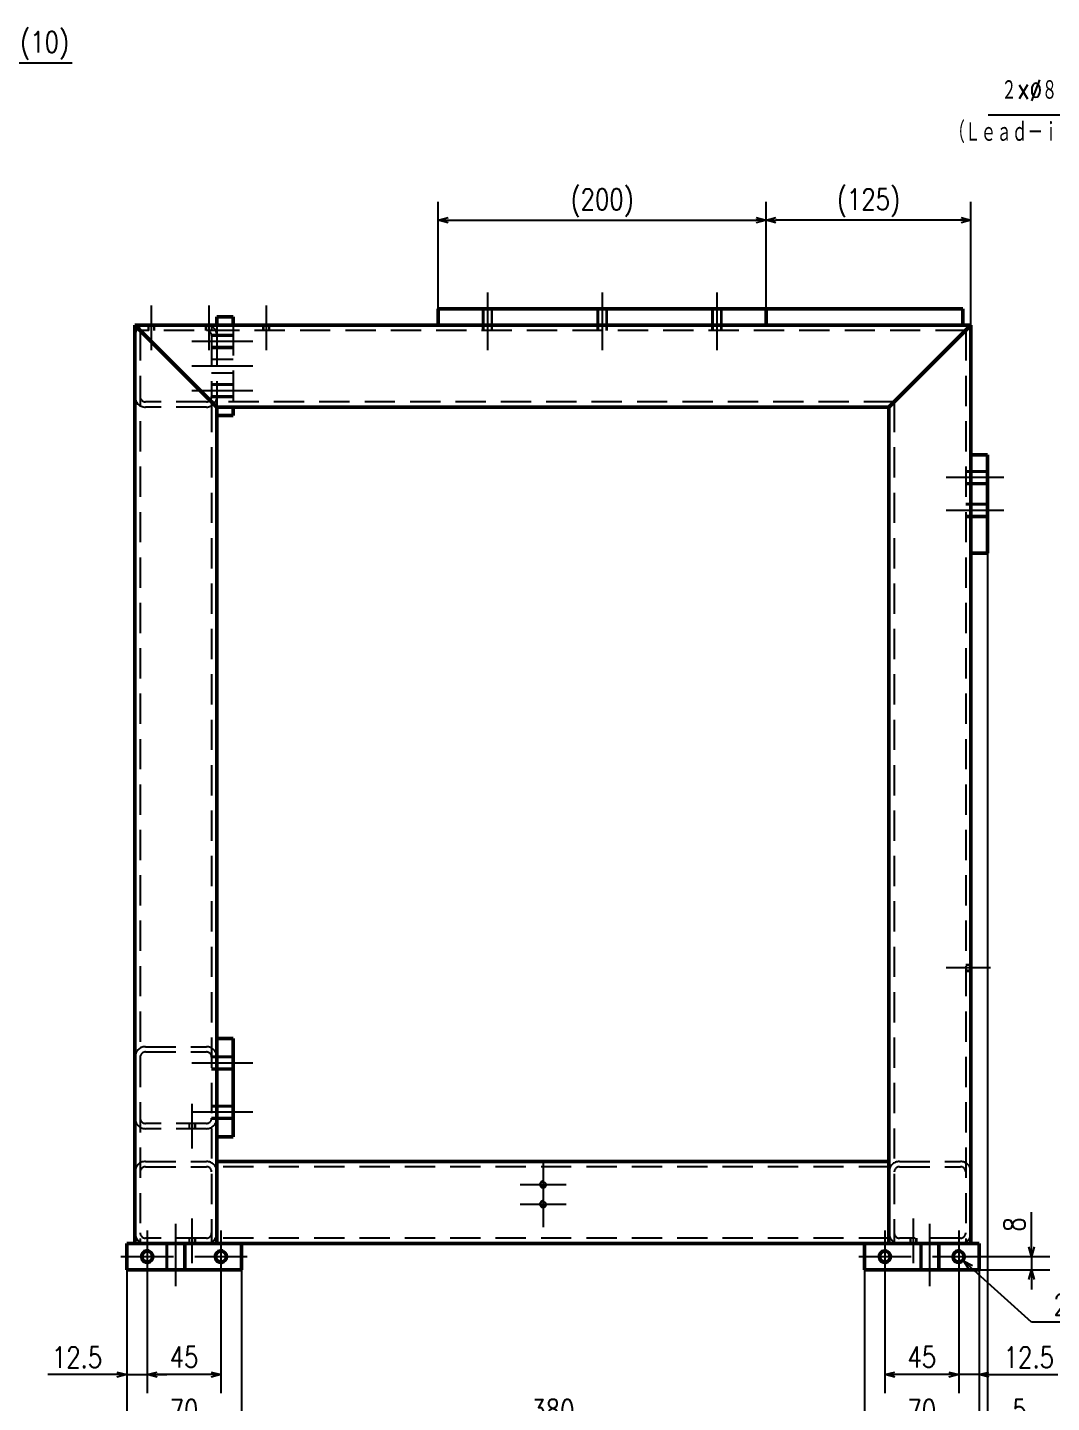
# Model space of a CAD drawing. Header units: millimetres. Extents: x -1556 to 1738, y -901 to 1368.
# Drawn here: x -805 to -180, y -81 to 758 of the extents above; entities that cross this region are included whole.
import ezdxf

# ---------------------------------------------------------------- set-up
doc = ezdxf.new("R2010")
doc.units = ezdxf.units.MM
doc.header["$LTSCALE"] = 1.453415
doc.linetypes.add('CENTER', pattern=[50.8, 31.75, -6.35, 6.35, -6.35])
doc.linetypes.add('DASHED', pattern=[19.05, 12.7, -6.35])
doc.layers.add('設計用（構成部品類）', color=7, linetype='Continuous')
doc.styles.get("Standard").update_dxf_attribs({"font": 'txt', "bigfont": 'extfont2'})
doc.dimstyles.get("Standard").update_dxf_attribs({"dimtxt": 2.5, "dimasz": 2.5, "dimexe": 1.25, "dimexo": 0.625, "dimtad": 1, "dimzin": 0, "dimdsep": 46, "dimtxsty": 'Standard', "dimcen": 2.5, "dimadec": 0, "dimazin": 0, "dimtfac": 0.75, "dimtmove": 0, "dimatfit": 3, "dimfxl": 1, "dimarcsym": 0})

# ---------------------------------------------------------------- blocks, each defined once
blk = doc.blocks.new('DIM_0009')
at = {"layer": '設計用（構成部品類）', "color": 7, "linetype": 'Continuous', "lineweight": 25}
for points in [[(388.84, 0), (146.24, 150.89), (23.74, 150.89)], [(384.6, 4.53), (388.84, 0), (382.9, 1.8)]]:
    blk.add_lwpolyline(points, dxfattribs=at)
at = {"layer": '設計用（構成部品類）', "color": 7, "linetype": 'Continuous', "lineweight": 50}
for s, height, width, p in [('＋０.０１５', 10.24, 0.694737, (93.18, 167.13)), ('２×%%c８Ｈ７', 12.8, 0.666667, (31.74, 159.73)), ('\u3000０', 10.24, 0.666667, (93.18, 154.89)), ('（Ｌｅａｄ－ｉｎ\u3000Ｃ０.５）', 12.8, 0.677824, (0, 134.09))]:
    blk.add_text(s, height=height, dxfattribs=dict(at, width=width)).set_placement(p)
blk = doc.blocks.new('_OPEN30')
at = {"color": 0, "linetype": 'ByBlock', "lineweight": -2}
for p, q in [((-1, 0.267949), (0, 0)), ((0, 0), (-1, -0.267949)), ((0, 0), (-1, 0))]:
    blk.add_line(p, q, dxfattribs=at)
blk = doc.blocks.new('*D308')
at = {"layer": 'Defpoints', "color": 0}
for p in [(-224, 0), (-294, 0), (-294, -96)]:
    blk.add_point(p, dxfattribs=at)
at = {"layer": '設計用（構成部品類）', "color": 0, "linetype": 'Continuous', "lineweight": 25}
for p, q in [((-224, 0), (-224, -107.2)), ((-294, 0), (-294, -107.2)), ((-230, -96), (-288, -96))]:
    blk.add_line(p, q, dxfattribs=at)
at = {"layer": '設計用（構成部品類）', "color": 0, "lineweight": 25, "xscale": 6, "yscale": 6, "zscale": 6}
for p, rotation in [((-294, -96), 180), ((-224, -96), 360)]:
    blk.add_blockref('_OPEN30', p, dxfattribs=dict(at, rotation=rotation))
at = {"layer": '設計用（構成部品類）', "color": 0, "lineweight": 50, "insert": (-259, -85.47), "char_height": 12.8, "attachment_point": 5}
blk.add_mtext('\\W0.800000;70', dxfattribs=at)
blk = doc.blocks.new('*D309')
at = {"layer": 'Defpoints', "color": 0}
for p in [(-674, 0), (-294, 0), (-294, -96)]:
    blk.add_point(p, dxfattribs=at)
at = {"layer": '設計用（構成部品類）', "color": 0, "linetype": 'Continuous', "lineweight": 25}
for p, q in [((-674, 0), (-674, -107.2)), ((-294, 0), (-294, -107.2)), ((-668, -96), (-300, -96))]:
    blk.add_line(p, q, dxfattribs=at)
at = {"layer": '設計用（構成部品類）', "color": 0, "lineweight": 25, "xscale": 6, "yscale": 6, "zscale": 6, "rotation": 180}
blk.add_blockref('_OPEN30', (-674, -96), dxfattribs=at)
at = {"layer": '設計用（構成部品類）', "color": 0, "lineweight": 25, "xscale": 6, "yscale": 6, "zscale": 6}
blk.add_blockref('_OPEN30', (-294, -96), dxfattribs=at)
at = {"layer": '設計用（構成部品類）', "color": 0, "lineweight": 50, "insert": (-484, -85.47), "char_height": 12.8, "attachment_point": 5}
blk.add_mtext('\\W0.800000;380', dxfattribs=at)
blk = doc.blocks.new('*D310')
at = {"layer": 'Defpoints', "color": 0}
for p in [(-744, 0), (-674, 0), (-744, -96)]:
    blk.add_point(p, dxfattribs=at)
at = {"layer": '設計用（構成部品類）', "color": 0, "linetype": 'Continuous', "lineweight": 25}
for p, q in [((-744, 0), (-744, -107.2)), ((-674, 0), (-674, -107.2)), ((-680, -96), (-738, -96))]:
    blk.add_line(p, q, dxfattribs=at)
at = {"layer": '設計用（構成部品類）', "color": 0, "lineweight": 25, "xscale": 6, "yscale": 6, "zscale": 6}
for p, rotation in [((-744, -96), 180), ((-674, -96), 360)]:
    blk.add_blockref('_OPEN30', p, dxfattribs=dict(at, rotation=rotation))
at = {"layer": '設計用（構成部品類）', "color": 0, "lineweight": 50, "insert": (-709, -85.47), "char_height": 12.8, "attachment_point": 5}
blk.add_mtext('\\W0.800000;70', dxfattribs=at)
blk = doc.blocks.new('*D311')
at = {"layer": 'Defpoints', "color": 0}
for p in [(-219, 437), (-224, 0), (-219, -96)]:
    blk.add_point(p, dxfattribs=at)
at = {"layer": '設計用（構成部品類）', "color": 0, "linetype": 'Continuous', "lineweight": 25}
for p, q in [((-219, 437), (-219, -107.2)), ((-224, 0), (-224, -107.2)), ((-230, -96), (-236, -96)), ((-224, -96), (-219, -96)), ((-219, -96), (-191.95, -96)), ((-213, -96), (-207, -96))]:
    blk.add_line(p, q, dxfattribs=at)
at = {"layer": '設計用（構成部品類）', "color": 0, "lineweight": 25, "xscale": 6, "yscale": 6, "zscale": 6}
blk.add_blockref('_OPEN30', (-224, -96), dxfattribs=at)
at = {"layer": '設計用（構成部品類）', "color": 0, "lineweight": 25, "xscale": 6, "yscale": 6, "zscale": 6, "rotation": 180}
blk.add_blockref('_OPEN30', (-219, -96), dxfattribs=at)
at = {"layer": '設計用（構成部品類）', "color": 0, "lineweight": 50, "insert": (-199.48, -85.47), "char_height": 12.8, "attachment_point": 5}
blk.add_mtext('\\W0.800000;5', dxfattribs=at)
blk = doc.blocks.new('*D312')
at = {"layer": 'Defpoints', "color": 0}
for p in [(-281.5, -8), (-236.5, -8), (-281.5, -64)]:
    blk.add_point(p, dxfattribs=at)
at = {"layer": '設計用（構成部品類）', "color": 0, "linetype": 'Continuous', "lineweight": 25}
for p, q in [((-281.5, -8), (-281.5, -75.2)), ((-236.5, -8), (-236.5, -75.2)), ((-242.5, -64), (-275.5, -64))]:
    blk.add_line(p, q, dxfattribs=at)
at = {"layer": '設計用（構成部品類）', "color": 0, "lineweight": 25, "xscale": 6, "yscale": 6, "zscale": 6, "rotation": 180}
blk.add_blockref('_OPEN30', (-281.5, -64), dxfattribs=at)
at = {"layer": '設計用（構成部品類）', "color": 0, "lineweight": 25, "xscale": 6, "yscale": 6, "zscale": 6}
blk.add_blockref('_OPEN30', (-236.5, -64), dxfattribs=at)
at = {"layer": '設計用（構成部品類）', "color": 0, "lineweight": 50, "insert": (-259, -53.32), "char_height": 12.8, "attachment_point": 5}
blk.add_mtext('\\W0.800000;45', dxfattribs=at)
blk = doc.blocks.new('*D313')
at = {"layer": 'Defpoints', "color": 0}
for p in [(-224, 0), (-236.5, -8), (-236.5, -64)]:
    blk.add_point(p, dxfattribs=at)
at = {"layer": '設計用（構成部品類）', "color": 0, "linetype": 'Continuous', "lineweight": 25}
for p, q in [((-224, 0), (-224, -75.2)), ((-236.5, -8), (-236.5, -75.2)), ((-242.5, -64), (-248.5, -64)), ((-224, -64), (-236.5, -64)), ((-224, -64), (-175.93, -64)), ((-218, -64), (-212, -64))]:
    blk.add_line(p, q, dxfattribs=at)
at = {"layer": '設計用（構成部品類）', "color": 0, "lineweight": 25, "xscale": 6, "yscale": 6, "zscale": 6}
blk.add_blockref('_OPEN30', (-236.5, -64), dxfattribs=at)
at = {"layer": '設計用（構成部品類）', "color": 0, "lineweight": 25, "xscale": 6, "yscale": 6, "zscale": 6, "rotation": 180}
blk.add_blockref('_OPEN30', (-224, -64), dxfattribs=at)
at = {"layer": '設計用（構成部品類）', "color": 0, "lineweight": 50, "insert": (-193.68, -53.47), "char_height": 12.8, "attachment_point": 5}
blk.add_mtext('\\W0.800000;12.5', dxfattribs=at)
blk = doc.blocks.new('*D314')
at = {"layer": 'Defpoints', "color": 0}
for p in [(-731.5, -8), (-686.5, -8), (-731.5, -64)]:
    blk.add_point(p, dxfattribs=at)
at = {"layer": '設計用（構成部品類）', "color": 0, "linetype": 'Continuous', "lineweight": 25}
for p, q in [((-731.5, -8), (-731.5, -75.2)), ((-686.5, -8), (-686.5, -75.2)), ((-692.5, -64), (-725.5, -64))]:
    blk.add_line(p, q, dxfattribs=at)
at = {"layer": '設計用（構成部品類）', "color": 0, "lineweight": 25, "xscale": 6, "yscale": 6, "zscale": 6, "rotation": 180}
blk.add_blockref('_OPEN30', (-731.5, -64), dxfattribs=at)
at = {"layer": '設計用（構成部品類）', "color": 0, "lineweight": 25, "xscale": 6, "yscale": 6, "zscale": 6}
blk.add_blockref('_OPEN30', (-686.5, -64), dxfattribs=at)
at = {"layer": '設計用（構成部品類）', "color": 0, "lineweight": 50, "insert": (-709, -53.32), "char_height": 12.8, "attachment_point": 5}
blk.add_mtext('\\W0.800000;45', dxfattribs=at)
blk = doc.blocks.new('*D315')
at = {"layer": 'Defpoints', "color": 0}
for p in [(-744, 0), (-731.5, -8), (-731.5, -64)]:
    blk.add_point(p, dxfattribs=at)
at = {"layer": '設計用（構成部品類）', "color": 0, "linetype": 'Continuous', "lineweight": 25}
for p, q in [((-744, 0), (-744, -75.2)), ((-731.5, -8), (-731.5, -75.2)), ((-744, -64), (-792.07, -64)), ((-750, -64), (-756, -64)), ((-744, -64), (-731.5, -64)), ((-725.5, -64), (-719.5, -64))]:
    blk.add_line(p, q, dxfattribs=at)
at = {"layer": '設計用（構成部品類）', "color": 0, "lineweight": 25, "xscale": 6, "yscale": 6, "zscale": 6}
blk.add_blockref('_OPEN30', (-744, -64), dxfattribs=at)
at = {"layer": '設計用（構成部品類）', "color": 0, "lineweight": 25, "xscale": 6, "yscale": 6, "zscale": 6, "rotation": 180}
blk.add_blockref('_OPEN30', (-731.5, -64), dxfattribs=at)
at = {"layer": '設計用（構成部品類）', "color": 0, "lineweight": 50, "insert": (-774.32, -53.47), "char_height": 12.8, "attachment_point": 5}
blk.add_mtext('\\W0.800000;12.5', dxfattribs=at)
blk = doc.blocks.new('*D316')
at = {"layer": 'Defpoints', "color": 0}
for p in [(-224, 0), (-220.5, 8), (-192, 0)]:
    blk.add_point(p, dxfattribs=at)
at = {"layer": '設計用（構成部品類）', "color": 0, "linetype": 'Continuous', "lineweight": 25}
for p, q in [((-192, 8), (-192, 35.05)), ((-192, 14), (-192, 20)), ((-224, 0), (-180.8, 0)), ((-220.5, 8), (-180.8, 8)), ((-192, 8), (-192, 0)), ((-192, -6), (-192, -12))]:
    blk.add_line(p, q, dxfattribs=at)
at = {"layer": '設計用（構成部品類）', "color": 0, "lineweight": 25, "xscale": 6, "yscale": 6, "zscale": 6}
for p, rotation in [((-192, 8), 270), ((-192, 0), 90)]:
    blk.add_blockref('_OPEN30', p, dxfattribs=dict(at, rotation=rotation))
at = {"layer": '設計用（構成部品類）', "color": 0, "lineweight": 50, "insert": (-202.53, 27.52), "char_height": 12.8, "attachment_point": 5, "rotation": 90}
blk.add_mtext('\\W0.800000;8', dxfattribs=at)
blk = doc.blocks.new('*D317')
at = {"layer": 'Defpoints', "color": 0}
for p in [(-239.47, 10.67), (-233.53, 5.33)]:
    blk.add_point(p, dxfattribs=at)
at = {"layer": '設計用（構成部品類）', "color": 0, "linetype": 'Continuous', "lineweight": 25}
for p, q in [((-192, -32), (-229.06, 1.31)), ((-92.3, -32), (-192, -32))]:
    blk.add_line(p, q, dxfattribs=at)
at = {"layer": '設計用（構成部品類）', "color": 0, "lineweight": 25, "xscale": 6, "yscale": 6, "zscale": 6, "rotation": 138.0483749402981}
blk.add_blockref('_OPEN30', (-233.53, 5.33), dxfattribs=at)
at = {"layer": '設計用（構成部品類）', "color": 0, "lineweight": 50, "insert": (-137.92, -21.4), "char_height": 12.8, "attachment_point": 5}
blk.add_mtext('\\W0.800000;2×2×Ｍ8{\\fgdt;x}16', dxfattribs=at)
blk = doc.blocks.new('_NONE')
blk = doc.blocks.new('*D318')
at = {"layer": 'Defpoints', "color": 0}
for p in [(-354, 640), (-354, 586), (-229, 576)]:
    blk.add_point(p, dxfattribs=at)
at = {"layer": '設計用（構成部品類）', "color": 0, "linetype": 'Continuous', "lineweight": 25}
for p, q in [((-354, 586), (-354, 651.2)), ((-229, 576), (-229, 651.2)), ((-235, 640), (-348, 640))]:
    blk.add_line(p, q, dxfattribs=at)
at = {"layer": '設計用（構成部品類）', "color": 0, "lineweight": 25, "xscale": 6, "yscale": 6, "zscale": 6, "rotation": 180}
blk.add_blockref('_OPEN30', (-354, 640), dxfattribs=at)
at = {"layer": '設計用（構成部品類）', "color": 0, "lineweight": 25, "xscale": 6, "yscale": 6, "zscale": 6}
blk.add_blockref('_OPEN30', (-229, 640), dxfattribs=at)
at = {"layer": '設計用（構成部品類）', "color": 0, "lineweight": 50, "insert": (-291.5, 650.53), "char_height": 12.8, "attachment_point": 5}
blk.add_mtext('\\W0.800000;(125)', dxfattribs=at)
blk = doc.blocks.new('*D319')
at = {"layer": 'Defpoints', "color": 0}
for p in [(-354, 640), (-554, 586), (-354, 586)]:
    blk.add_point(p, dxfattribs=at)
at = {"layer": '設計用（構成部品類）', "color": 0, "linetype": 'Continuous', "lineweight": 25}
for p, q in [((-554, 586), (-554, 651.2)), ((-354, 586), (-354, 651.2)), ((-548, 640), (-360, 640))]:
    blk.add_line(p, q, dxfattribs=at)
at = {"layer": '設計用（構成部品類）', "color": 0, "lineweight": 25, "xscale": 6, "yscale": 6, "zscale": 6, "rotation": 180}
blk.add_blockref('_OPEN30', (-554, 640), dxfattribs=at)
at = {"layer": '設計用（構成部品類）', "color": 0, "lineweight": 25, "xscale": 6, "yscale": 6, "zscale": 6}
blk.add_blockref('_OPEN30', (-354, 640), dxfattribs=at)
at = {"layer": '設計用（構成部品類）', "color": 0, "lineweight": 50, "insert": (-454, 650.53), "char_height": 12.8, "attachment_point": 5}
blk.add_mtext('\\W0.800000;(200)', dxfattribs=at)
blk = doc.blocks.new('JZB_0074')
at = {"layer": '設計用（構成部品類）', "color": 8, "linetype": 'CENTER', "lineweight": 25}
blk.add_line((27.2, 4), (0, 4), dxfattribs=at)
at = {"layer": '設計用（構成部品類）', "color": 104, "linetype": 'DASHED', "lineweight": 25}
for p, q in [((15.2, 8), (12, 8)), ((15.2, 7.33), (12, 7.33)), ((15.2, 0.68), (12, 0.68)), ((12, 0), (15.2, 0))]:
    blk.add_line(p, q, dxfattribs=at)
blk = doc.blocks.new('JZB_0075')
at = {"layer": '設計用（構成部品類）', "color": 8, "linetype": 'CENTER', "lineweight": 25}
blk.add_line((27.2, 4), (0, 4), dxfattribs=at)
at = {"layer": '設計用（構成部品類）', "color": 104, "linetype": 'DASHED', "lineweight": 25}
for p, q in [((15.2, 8), (12, 8)), ((15.2, 7.33), (12, 7.33)), ((15.2, 0.68), (12, 0.68)), ((12, 0), (15.2, 0))]:
    blk.add_line(p, q, dxfattribs=at)
blk = doc.blocks.new('JZB_0076')
at = {"layer": '設計用（構成部品類）', "color": 8, "linetype": 'CENTER', "lineweight": 25}
blk.add_line((32, 4), (0, 4), dxfattribs=at)
at = {"layer": '設計用（構成部品類）', "color": 104, "linetype": 'DASHED', "lineweight": 25}
for p, q in [((22, 8), (12, 8)), ((22, 7.33), (12, 7.33)), ((22, 0.68), (12, 0.68)), ((12, 0), (22, 0))]:
    blk.add_line(p, q, dxfattribs=at)
blk = doc.blocks.new('JZB_0077')
at = {"layer": '設計用（構成部品類）', "color": 8, "linetype": 'CENTER', "lineweight": 25}
blk.add_line((32, 4), (0, 4), dxfattribs=at)
at = {"layer": '設計用（構成部品類）', "color": 104, "linetype": 'DASHED', "lineweight": 25}
for p, q in [((22, 8), (12, 8)), ((22, 7.33), (12, 7.33)), ((22, 0.68), (12, 0.68)), ((12, 0), (22, 0))]:
    blk.add_line(p, q, dxfattribs=at)
blk = doc.blocks.new('JZB_0078')
at = {"layer": '設計用（構成部品類）', "color": 8, "linetype": 'CENTER', "lineweight": 25}
blk.add_line((2, 0), (2, 27.2), dxfattribs=at)
at = {"layer": '設計用（構成部品類）', "color": 104, "linetype": 'DASHED', "lineweight": 25}
for p, q in [((0, 15.2), (0, 12)), ((0.38, 12), (0.38, 15.2)), ((3.62, 12), (3.62, 15.2)), ((4, 12), (4, 15.2))]:
    blk.add_line(p, q, dxfattribs=at)
blk = doc.blocks.new('JZB_0079')
at = {"layer": '設計用（構成部品類）', "color": 8, "linetype": 'CENTER', "lineweight": 25}
blk.add_line((27.2, 4), (0, 4), dxfattribs=at)
at = {"layer": '設計用（構成部品類）', "color": 104, "linetype": 'DASHED', "lineweight": 25}
for p, q in [((15.2, 8), (12, 8)), ((15.2, 7.33), (12, 7.33)), ((15.2, 0.68), (12, 0.68)), ((12, 0), (15.2, 0))]:
    blk.add_line(p, q, dxfattribs=at)
blk = doc.blocks.new('JZB_0080')
at = {"layer": '設計用（構成部品類）', "color": 8, "linetype": 'CENTER', "lineweight": 25}
blk.add_line((27.2, 4), (0, 4), dxfattribs=at)
at = {"layer": '設計用（構成部品類）', "color": 104, "linetype": 'DASHED', "lineweight": 25}
for p, q in [((15.2, 8), (12, 8)), ((15.2, 7.33), (12, 7.33)), ((15.2, 0.68), (12, 0.68)), ((12, 0), (15.2, 0))]:
    blk.add_line(p, q, dxfattribs=at)
blk = doc.blocks.new('JZB_0081')
at = {"layer": '設計用（構成部品類）', "color": 8, "linetype": 'CENTER', "lineweight": 25}
for p, q in [((16, 32), (16, 0)), ((0, 16), (32, 16))]:
    blk.add_line(p, q, dxfattribs=at)
at = {"layer": '設計用（構成部品類）', "color": 104, "linetype": 'Continuous', "lineweight": 50}
blk.add_circle((16, 16), 3.33, dxfattribs=at)
at = {"layer": '設計用（構成部品類）', "color": 104, "linetype": 'Continuous', "lineweight": 25}
blk.add_arc((16, 16), 4, 75, 345, dxfattribs=at)
blk = doc.blocks.new('JZB_0082')
at = {"layer": '設計用（構成部品類）', "color": 8, "linetype": 'CENTER', "lineweight": 25}
for p, q in [((16, 32), (16, 0)), ((0, 16), (32, 16))]:
    blk.add_line(p, q, dxfattribs=at)
at = {"layer": '設計用（構成部品類）', "color": 104, "linetype": 'Continuous', "lineweight": 50}
blk.add_circle((16, 16), 3.33, dxfattribs=at)
at = {"layer": '設計用（構成部品類）', "color": 104, "linetype": 'Continuous', "lineweight": 25}
blk.add_arc((16, 16), 4, 75, 345, dxfattribs=at)
blk = doc.blocks.new('JZB_0083')
at = {"layer": '設計用（構成部品類）', "color": 8, "linetype": 'CENTER', "lineweight": 25}
blk.add_line((6, 0), (6, 38), dxfattribs=at)
at = {"layer": '設計用（構成部品類）', "color": 104, "linetype": 'DASHED', "lineweight": 25}
for p, q in [((0, 26), (0, 10)), ((0.95, 10), (0.95, 26)), ((11.05, 10), (11.05, 26)), ((12, 10), (12, 26))]:
    blk.add_line(p, q, dxfattribs=at)
blk = doc.blocks.new('JZB_0084')
at = {"layer": '設計用（構成部品類）', "color": 8, "linetype": 'CENTER', "lineweight": 25}
for p, q in [((16, 32), (16, 0)), ((0, 16), (32, 16))]:
    blk.add_line(p, q, dxfattribs=at)
at = {"layer": '設計用（構成部品類）', "color": 104, "linetype": 'Continuous', "lineweight": 50}
blk.add_circle((16, 16), 3.33, dxfattribs=at)
at = {"layer": '設計用（構成部品類）', "color": 104, "linetype": 'Continuous', "lineweight": 25}
blk.add_arc((16, 16), 4, 75, 345, dxfattribs=at)
blk = doc.blocks.new('JZB_0085')
at = {"layer": '設計用（構成部品類）', "color": 8, "linetype": 'CENTER', "lineweight": 25}
for p, q in [((16, 32), (16, 0)), ((0, 16), (32, 16))]:
    blk.add_line(p, q, dxfattribs=at)
at = {"layer": '設計用（構成部品類）', "color": 104, "linetype": 'Continuous', "lineweight": 50}
blk.add_circle((16, 16), 3.33, dxfattribs=at)
at = {"layer": '設計用（構成部品類）', "color": 104, "linetype": 'Continuous', "lineweight": 25}
blk.add_arc((16, 16), 4, 75, 345, dxfattribs=at)
blk = doc.blocks.new('JZB_0086')
at = {"layer": '設計用（構成部品類）', "color": 8, "linetype": 'CENTER', "lineweight": 25}
blk.add_line((6, 0), (6, 38), dxfattribs=at)
at = {"layer": '設計用（構成部品類）', "color": 104, "linetype": 'DASHED', "lineweight": 25}
for p, q in [((0, 26), (0, 10)), ((0.95, 10), (0.95, 26)), ((11.05, 10), (11.05, 26)), ((12, 10), (12, 26))]:
    blk.add_line(p, q, dxfattribs=at)
blk = doc.blocks.new('JZB_0087')
at = {"layer": '設計用（構成部品類）', "color": 8, "linetype": 'CENTER', "lineweight": 25}
blk.add_line((2, 0), (2, 27.2), dxfattribs=at)
at = {"layer": '設計用（構成部品類）', "color": 104, "linetype": 'DASHED', "lineweight": 25}
for p, q in [((0, 15.2), (0, 12)), ((0.38, 12), (0.38, 15.2)), ((3.62, 12), (3.62, 15.2)), ((4, 12), (4, 15.2))]:
    blk.add_line(p, q, dxfattribs=at)
blk = doc.blocks.new('JZB_0088')
at = {"layer": '設計用（構成部品類）', "color": 8, "linetype": 'CENTER', "lineweight": 25}
blk.add_line((27.2, 4), (0, 4), dxfattribs=at)
at = {"layer": '設計用（構成部品類）', "color": 104, "linetype": 'DASHED', "lineweight": 25}
for p, q in [((15.2, 8), (12, 8)), ((12, 0), (15.2, 0))]:
    blk.add_line(p, q, dxfattribs=at)
blk = doc.blocks.new('JZB_0089')
at = {"layer": '設計用（構成部品類）', "color": 8, "linetype": 'CENTER', "lineweight": 25}
blk.add_line((27.2, 4), (0, 4), dxfattribs=at)
at = {"layer": '設計用（構成部品類）', "color": 104, "linetype": 'DASHED', "lineweight": 25}
for p, q in [((15.2, 8), (12, 8)), ((15.2, 7.33), (12, 7.33)), ((15.2, 0.68), (12, 0.68)), ((12, 0.4), (12, 0)), ((12, 0), (15.2, 0))]:
    blk.add_line(p, q, dxfattribs=at)
blk = doc.blocks.new('JZB_0090')
at = {"layer": '設計用（構成部品類）', "color": 8, "linetype": 'CENTER', "lineweight": 25}
blk.add_line((27.2, 4), (0, 4), dxfattribs=at)
at = {"layer": '設計用（構成部品類）', "color": 104, "linetype": 'DASHED', "lineweight": 25}
for p, q in [((15.2, 8), (12, 8)), ((12, 8), (12, 7.6)), ((15.2, 7.33), (12, 7.33)), ((15.2, 0.68), (12, 0.68)), ((12, 0), (15.2, 0))]:
    blk.add_line(p, q, dxfattribs=at)
blk = doc.blocks.new('JZB_0091')
at = {"layer": '設計用（構成部品類）', "color": 8, "linetype": 'CENTER', "lineweight": 25}
blk.add_line((2, 27.2), (2, 0), dxfattribs=at)
at = {"layer": '設計用（構成部品類）', "color": 104, "linetype": 'DASHED', "lineweight": 25}
for p, q in [((0, 15.2), (0, 12)), ((0.38, 15.2), (0.38, 12)), ((3.62, 15.2), (3.62, 12)), ((4, 12), (4, 15.2))]:
    blk.add_line(p, q, dxfattribs=at)
blk = doc.blocks.new('JZB_0092')
at = {"layer": '設計用（構成部品類）', "color": 8, "linetype": 'CENTER', "lineweight": 25}
blk.add_line((2, 27.2), (2, 0), dxfattribs=at)
at = {"layer": '設計用（構成部品類）', "color": 104, "linetype": 'DASHED', "lineweight": 25}
for p, q in [((0, 15.2), (0, 12)), ((0.38, 15.2), (0.38, 12)), ((3.62, 15.2), (3.62, 12)), ((4, 12), (4, 15.2))]:
    blk.add_line(p, q, dxfattribs=at)
blk = doc.blocks.new('JZB_0093')
at = {"layer": '設計用（構成部品類）', "color": 8, "linetype": 'CENTER', "lineweight": 25}
blk.add_line((2, 27.2), (2, 0), dxfattribs=at)
at = {"layer": '設計用（構成部品類）', "color": 104, "linetype": 'DASHED', "lineweight": 25}
for p, q in [((0, 15.2), (0, 12)), ((0.38, 15.2), (0.38, 12)), ((3.62, 15.2), (3.62, 12)), ((4, 12), (4, 15.2))]:
    blk.add_line(p, q, dxfattribs=at)
blk = doc.blocks.new('JZB_0094')
at = {"layer": '設計用（構成部品類）', "color": 8, "linetype": 'CENTER', "lineweight": 25}
blk.add_line((3, 27.2), (3, 0), dxfattribs=at)
at = {"layer": '設計用（構成部品類）', "color": 104, "linetype": 'DASHED', "lineweight": 25}
for p, q in [((0, 15.2), (0, 12)), ((0.54, 15.2), (0.54, 12)), ((5.46, 15.2), (5.46, 12)), ((6, 12), (6, 15.2))]:
    blk.add_line(p, q, dxfattribs=at)
blk = doc.blocks.new('JZB_0095')
at = {"layer": '設計用（構成部品類）', "color": 8, "linetype": 'CENTER', "lineweight": 25}
blk.add_line((3, 27.2), (3, 0), dxfattribs=at)
at = {"layer": '設計用（構成部品類）', "color": 104, "linetype": 'DASHED', "lineweight": 25}
for p, q in [((0, 15.2), (0, 12)), ((0.54, 15.2), (0.54, 12)), ((5.46, 15.2), (5.46, 12)), ((6, 12), (6, 15.2))]:
    blk.add_line(p, q, dxfattribs=at)
blk = doc.blocks.new('JZB_0096')
at = {"layer": '設計用（構成部品類）', "color": 8, "linetype": 'CENTER', "lineweight": 25}
blk.add_line((3, 27.2), (3, 0), dxfattribs=at)
at = {"layer": '設計用（構成部品類）', "color": 104, "linetype": 'DASHED', "lineweight": 25}
for p, q in [((0, 15.2), (0, 12)), ((0.54, 15.2), (0.54, 12)), ((5.46, 15.2), (5.46, 12)), ((6, 12), (6, 15.2))]:
    blk.add_line(p, q, dxfattribs=at)
blk = doc.blocks.new('JZB_0097')
at = {"layer": '設計用（構成部品類）', "color": 8, "linetype": 'CENTER', "lineweight": 25}
for p, q in [((14, 28), (14, 0)), ((0, 14), (28, 14))]:
    blk.add_line(p, q, dxfattribs=at)
at = {"layer": '設計用（構成部品類）', "color": 104, "linetype": 'DASHED', "lineweight": 25}
blk.add_circle((14, 14), 1.62, dxfattribs=at)
blk.add_arc((14, 14), 2, 75, 345, dxfattribs=at)
blk = doc.blocks.new('JZB_0098')
at = {"layer": '設計用（構成部品類）', "color": 8, "linetype": 'CENTER', "lineweight": 25}
for p, q in [((14, 28), (14, 0)), ((0, 14), (28, 14))]:
    blk.add_line(p, q, dxfattribs=at)
at = {"layer": '設計用（構成部品類）', "color": 104, "linetype": 'DASHED', "lineweight": 25}
blk.add_circle((14, 14), 1.62, dxfattribs=at)
blk.add_arc((14, 14), 2, 75, 345, dxfattribs=at)
blk = doc.blocks.new('JZB_0099')
at = {"layer": '設計用（構成部品類）', "color": 8, "linetype": 'CENTER', "lineweight": 25}
blk.add_line((27.2, 2), (0, 2), dxfattribs=at)
at = {"layer": '設計用（構成部品類）', "color": 104, "linetype": 'DASHED', "lineweight": 25}
for p, q in [((15.2, 4), (12, 4)), ((15.2, 3.62), (12, 3.62)), ((15.2, 0.38), (12, 0.38)), ((12, 0), (15.2, 0))]:
    blk.add_line(p, q, dxfattribs=at)
blk = doc.blocks.new('JZB_0100')
at = {"layer": '設計用（構成部品類）', "color": 8, "linetype": 'CENTER', "lineweight": 25}
blk.add_line((3, 32), (3, 0), dxfattribs=at)
at = {"layer": '設計用（構成部品類）', "color": 104, "linetype": 'DASHED', "lineweight": 25}
for p, q in [((0, 22), (0, 12)), ((0.54, 22), (0.54, 12)), ((5.46, 22), (5.46, 12)), ((6, 12), (6, 22))]:
    blk.add_line(p, q, dxfattribs=at)
blk = doc.blocks.new('JZB_0101')
at = {"layer": '設計用（構成部品類）', "color": 8, "linetype": 'CENTER', "lineweight": 25}
blk.add_line((3, 32), (3, 0), dxfattribs=at)
at = {"layer": '設計用（構成部品類）', "color": 104, "linetype": 'DASHED', "lineweight": 25}
for p, q in [((0, 22), (0, 12)), ((0.54, 22), (0.54, 12)), ((5.46, 22), (5.46, 12)), ((6, 12), (6, 22))]:
    blk.add_line(p, q, dxfattribs=at)
blk = doc.blocks.new('JZB_0102')
at = {"layer": '設計用（構成部品類）', "color": 8, "linetype": 'CENTER', "lineweight": 25}
blk.add_line((3, 32), (3, 0), dxfattribs=at)
at = {"layer": '設計用（構成部品類）', "color": 104, "linetype": 'DASHED', "lineweight": 25}
for p, q in [((0, 22), (0, 12)), ((0.54, 22), (0.54, 12)), ((5.46, 22), (5.46, 12)), ((6, 12), (6, 22))]:
    blk.add_line(p, q, dxfattribs=at)
blk = doc.blocks.new('JZB_0103')
at = {"layer": '設計用（構成部品類）', "color": 8, "linetype": 'CENTER', "lineweight": 25}
blk.add_line((34, 4), (0, 4), dxfattribs=at)
at = {"layer": '設計用（構成部品類）', "color": 104, "linetype": 'DASHED', "lineweight": 25}
for p, q in [((22, 8), (12, 8)), ((22, 7.33), (12, 7.33)), ((22, 0.68), (12, 0.68)), ((12, 0), (22, 0))]:
    blk.add_line(p, q, dxfattribs=at)
blk = doc.blocks.new('JZB_0104')
at = {"layer": '設計用（構成部品類）', "color": 8, "linetype": 'CENTER', "lineweight": 25}
blk.add_line((34, 4), (0, 4), dxfattribs=at)
at = {"layer": '設計用（構成部品類）', "color": 104, "linetype": 'DASHED', "lineweight": 25}
for p, q in [((22, 8), (12, 8)), ((22, 7.33), (12, 7.33)), ((22, 0.68), (12, 0.68)), ((12, 0), (22, 0))]:
    blk.add_line(p, q, dxfattribs=at)
blk = doc.blocks.new('JZB_0105')
at = {"layer": '設計用（構成部品類）', "color": 8, "linetype": 'CENTER', "lineweight": 25}
blk.add_line((34, 4), (0, 4), dxfattribs=at)
at = {"layer": '設計用（構成部品類）', "color": 104, "linetype": 'DASHED', "lineweight": 25}
for p, q in [((22, 8), (12, 8)), ((12, 0), (22, 0))]:
    blk.add_line(p, q, dxfattribs=at)
blk = doc.blocks.new('JZB_0106')
at = {"layer": '設計用（構成部品類）', "color": 8, "linetype": 'CENTER', "lineweight": 25}
blk.add_line((34, 4), (0, 4), dxfattribs=at)
at = {"layer": '設計用（構成部品類）', "color": 104, "linetype": 'DASHED', "lineweight": 25}
for p, q in [((22, 8), (12, 8)), ((22, 7.33), (12, 7.33)), ((22, 0.68), (12, 0.68)), ((12, 0), (22, 0))]:
    blk.add_line(p, q, dxfattribs=at)
blk = doc.blocks.new('JZB_0107')
at = {"layer": '設計用（構成部品類）', "color": 8, "linetype": 'CENTER', "lineweight": 25}
blk.add_line((34, 4), (0, 4), dxfattribs=at)
at = {"layer": '設計用（構成部品類）', "color": 104, "linetype": 'DASHED', "lineweight": 25}
for p, q in [((22, 8), (12, 8)), ((22, 7.33), (12, 7.33)), ((22, 0.68), (12, 0.68)), ((12, 0), (22, 0))]:
    blk.add_line(p, q, dxfattribs=at)
blk = doc.blocks.new('JZB_0108')
at = {"layer": '設計用（構成部品類）', "color": 8, "linetype": 'CENTER', "lineweight": 25}
blk.add_line((2, 0), (2, 27.2), dxfattribs=at)
at = {"layer": '設計用（構成部品類）', "color": 104, "linetype": 'DASHED', "lineweight": 25}
for p, q in [((0, 15.2), (0, 12)), ((0.38, 12), (0.38, 15.2)), ((3.62, 12), (3.62, 15.2)), ((4, 12), (4, 15.2))]:
    blk.add_line(p, q, dxfattribs=at)
blk = doc.blocks.new('*D362')
at = {"layer": 'Defpoints', "color": 0}
for p in [(-837, 736), (-837, 576), (-827, 497)]:
    blk.add_point(p, dxfattribs=at)
at = {"layer": '設計用（構成部品類）', "color": 0, "linetype": 'Continuous', "lineweight": 25}
for p, q in [((-837, 576), (-837, 747.2)), ((-827, 497), (-827, 747.2)), ((-843, 736), (-849, 736)), ((-827, 736), (-837, 736)), ((-827, 736), (-777.2, 736)), ((-821, 736), (-815, 736))]:
    blk.add_line(p, q, dxfattribs=at)
at = {"layer": '設計用（構成部品類）', "color": 0, "lineweight": 25, "xscale": 6, "yscale": 6, "zscale": 6}
blk.add_blockref('_OPEN30', (-837, 736), dxfattribs=at)
at = {"layer": '設計用（構成部品類）', "color": 0, "lineweight": 25, "xscale": 6, "yscale": 6, "zscale": 6, "rotation": 180}
blk.add_blockref('_OPEN30', (-827, 736), dxfattribs=at)
at = {"layer": '設計用（構成部品類）', "color": 0, "lineweight": 50, "insert": (-794.12, 746.53), "char_height": 12.8, "attachment_point": 5}
blk.add_mtext('\\W0.800000;(10)', dxfattribs=at)

msp = doc.modelspace()

# ---------------------------------------------------------------- linework, layer by layer
at = {"layer": '設計用（構成部品類）', "color": 104, "linetype": 'Continuous', "lineweight": 50}
for p, q in [((-679, 581), (-689, 581)), ((-689, 581), (-689, 576)), ((-679, 581), (-679, 576)), ((-554, 576), (-554, 586)), ((-554, 586), (-354, 586)), ((-354, 586), (-234, 586)), ((-354, 586), (-354, 576)), ((-234, 586), (-234, 576)), ((-739, 576), (-739, 16)), ((-739, 576), (-689, 526)), ((-554, 576), (-739, 576)), ((-689, 526), (-739, 576)), ((-354, 576), (-554, 576)), ((-229, 576), (-354, 576)), ((-279, 526), (-229, 576)), ((-229, 576), (-279, 526)), ((-229, 576), (-229, 497)), ((-689, 526), (-689, 66)), ((-279, 526), (-689, 526)), ((-679, 521), (-689, 521)), ((-679, 526), (-679, 521)), ((-279, 526), (-279, 66)), ((-229, 497), (-229, 437)), ((-219, 497), (-229, 497)), ((-219, 437), (-219, 497)), ((-229, 437), (-219, 437)), ((-229, 437), (-229, 16)), ((-679, 141), (-689, 141)), ((-679, 141), (-679, 81)), ((-679, 81), (-689, 81)), ((-279, 66), (-689, 66)), ((-689, 66), (-689, 16)), ((-279, 66), (-279, 16)), ((-744, 0), (-744, 16)), ((-674, 16), (-744, 16)), ((-674, 0), (-674, 16)), ((-294, 16), (-674, 16)), ((-224, 16), (-294, 16)), ((-294, 0), (-294, 16)), ((-224, 0), (-224, 16)), ((-674, 0), (-744, 0)), ((-224, 0), (-294, 0))]:
    msp.add_line(p, q, dxfattribs=at)
at = {"layer": '設計用（構成部品類）', "color": 104, "linetype": 'DASHED', "lineweight": 25}
for p, q in [((-735.8, 572.8), (-735.8, 16)), ((-232.2, 572.8), (-735.8, 572.8)), ((-689, 576), (-689, 569.6)), ((-679, 576), (-679, 526)), ((-232.2, 572.8), (-232.2, 16)), ((-692.2, 569.6), (-692.2, 532.4)), ((-689, 569.6), (-689, 532.4)), ((-695.4, 529.2), (-732.6, 529.2)), ((-692.2, 529.2), (-692.2, 16)), ((-275.8, 529.2), (-692.2, 529.2)), ((-689, 532.4), (-689, 526)), ((-275.8, 529.2), (-275.8, 16)), ((-695.4, 526), (-732.6, 526)), ((-732.6, 136), (-695.4, 136)), ((-732.6, 132.8), (-695.4, 132.8)), ((-695.4, 89.2), (-732.6, 89.2)), ((-695.4, 86), (-732.6, 86)), ((-732.6, 66), (-695.4, 66)), ((-732.6, 62.8), (-695.4, 62.8)), ((-279, 62.8), (-689, 62.8)), ((-272.6, 66), (-235.4, 66)), ((-272.6, 62.8), (-235.4, 62.8)), ((-695.4, 19.2), (-732.6, 19.2)), ((-279, 19.2), (-689, 19.2)), ((-235.4, 19.2), (-272.6, 19.2))]:
    msp.add_line(p, q, dxfattribs=at)
for centre, radius, start, end in [((-732.6, 569.6), 6.4, 90, 180), ((-732.6, 569.6), 3.2, 90, 180), ((-695.4, 569.6), 6.4, 0, 90), ((-695.4, 569.6), 3.2, 0, 90), ((-732.6, 532.4), 6.4, 180, 270), ((-732.6, 532.4), 3.2, 180, 270), ((-695.4, 532.4), 3.2, 270, 0), ((-695.4, 532.4), 6.4, 270, 0), ((-732.6, 129.6), 6.4, 90, 180), ((-695.4, 129.6), 6.4, 0, 90), ((-732.6, 129.6), 3.2, 90, 180), ((-695.4, 129.6), 3.2, 0, 90), ((-732.6, 92.4), 6.4, 180, 270), ((-732.6, 92.4), 3.2, 180, 270), ((-695.4, 92.4), 3.2, 270, 0), ((-695.4, 92.4), 6.4, 270, 0), ((-732.6, 59.6), 6.4, 90, 180), ((-732.6, 59.6), 3.2, 90, 180), ((-695.4, 59.6), 6.4, 0, 90), ((-695.4, 59.6), 3.2, 0, 90), ((-272.6, 59.6), 6.4, 90, 180), ((-272.6, 59.6), 3.2, 90, 180), ((-235.4, 59.6), 6.4, 0, 90), ((-235.4, 59.6), 3.2, 0, 90), ((-732.6, 22.4), 6.4, 180, 270), ((-732.6, 22.4), 3.2, 180, 270), ((-695.4, 22.4), 6.4, 270, 0), ((-695.4, 22.4), 3.2, 270, 0), ((-272.6, 22.4), 6.4, 180, 270), ((-272.6, 22.4), 3.2, 180, 270), ((-235.4, 22.4), 6.4, 270, 0), ((-235.4, 22.4), 3.2, 270, 0)]:
    msp.add_arc(centre, radius, start, end, dxfattribs=at)

# ---------------------------------------------------------------- block references
at = {"layer": '設計用（構成部品類）', "color": 7, "linetype": 'Continuous', "lineweight": 25}
msp.add_blockref('DIM_0009', (-242.24, 553.1125), dxfattribs=at)
at = {"layer": '設計用（構成部品類）'}
for name, p in [('JZB_0102', (-527, 564)), ('JZB_0101', (-457, 564)), ('JZB_0100', (-387, 564)), ('JZB_0091', (-731, 560.8)), ('JZB_0092', (-696, 560.8)), ('JZB_0093', (-661, 560.8)), ('JZB_0094', (-527, 560.8)), ('JZB_0095', (-457, 560.8)), ('JZB_0096', (-387, 560.8)), ('JZB_0090', (-704.2, 562)), ('JZB_0107', (-701, 562)), ('JZB_0088', (-704.2, 547)), ('JZB_0105', (-701, 547)), ('JZB_0089', (-704.2, 532)), ('JZB_0106', (-701, 532)), ('JZB_0074', (-244.2, 479)), ('JZB_0077', (-241, 479)), ('JZB_0075', (-244.2, 459)), ('JZB_0076', (-241, 459)), ('JZB_0099', (-244.2, 182)), ('JZB_0080', (-704.2, 122)), ('JZB_0104', (-701, 122)), ('JZB_0078', (-706, 74)), ('JZB_0079', (-704.2, 92)), ('JZB_0103', (-701, 92)), ('JZB_0098', (-504, 38)), ('JZB_0097', (-504, 26)), ('JZB_0086', (-720, -10)), ('JZB_0087', (-706, 4)), ('JZB_0108', (-266, 4)), ('JZB_0083', (-260, -10)), ('JZB_0085', (-747.5, -8)), ('JZB_0084', (-702.5, -8)), ('JZB_0081', (-297.5, -8)), ('JZB_0082', (-252.5, -8))]:
    msp.add_blockref(name, p, dxfattribs=at)

# ---------------------------------------------------------------- dimensions: what is measured, and where the dimension line sits
at = {"layer": '設計用（構成部品類）', "color": 7, "linetype": 'Continuous', "lineweight": 50}
for base, p1, p2, angle, override, picture, middle in [((-837, 736), (-827, 497), (-837, 576), 180, {"dimtxt": 12.8, "dimasz": 6, "dimexe": 11.2, "dimexo": 0, "dimgap": 4, "dimdec": 3, "dimzin": 8, "dimpost": '(<>)', "dimblk": 'OPEN30', "dimclrd": 0, "dimclre": 0, "dimclrt": 0, "dimtp": 0, "dimtm": 0, "dimlwd": 25, "dimlwe": 25}, '*D362', (-794.12, 736)), ((-354, 640), (-229, 576), (-354, 586), 180, {"dimtxt": 12.8, "dimasz": 6, "dimexe": 11.2, "dimexo": 0, "dimgap": 4, "dimdec": 3, "dimzin": 8, "dimpost": '(<>)', "dimblk": 'OPEN30', "dimclrd": 0, "dimclre": 0, "dimclrt": 0, "dimtp": 0, "dimtm": 0, "dimlwd": 25, "dimlwe": 25}, '*D318', (-291.5, 640)), ((-192, 0), (-220.5, 8), (-224, 0), 270, {"dimtxt": 12.8, "dimasz": 6, "dimexe": 11.2, "dimexo": 0, "dimgap": 4, "dimdec": 3, "dimzin": 8, "dimblk": 'OPEN30', "dimclrd": 0, "dimclre": 0, "dimclrt": 0, "dimtp": 0, "dimtm": 0, "dimlwd": 25, "dimlwe": 25}, '*D316', (-192, 27.5226)), ((-744, -96), (-674, 0), (-744, 0), 180, {"dimtxt": 12.8, "dimasz": 6, "dimexe": 11.2, "dimexo": 0, "dimgap": 4, "dimdec": 3, "dimzin": 8, "dimblk": 'OPEN30', "dimclrd": 0, "dimclre": 0, "dimclrt": 0, "dimtp": 0, "dimtm": 0, "dimlwd": 25, "dimlwe": 25}, '*D310', (-709, -96)), ((-294, -96), (-224, 0), (-294, 0), 180, {"dimtxt": 12.8, "dimasz": 6, "dimexe": 11.2, "dimexo": 0, "dimgap": 4, "dimdec": 3, "dimzin": 8, "dimblk": 'OPEN30', "dimclrd": 0, "dimclre": 0, "dimclrt": 0, "dimtp": 0, "dimtm": 0, "dimlwd": 25, "dimlwe": 25}, '*D308', (-259, -96)), ((-236.5, -64), (-224, 0), (-236.5, -8), 180, {"dimtxt": 12.8, "dimasz": 6, "dimexe": 11.2, "dimexo": 0, "dimgap": 4, "dimdec": 3, "dimzin": 8, "dimblk": 'OPEN30', "dimclrd": 0, "dimclre": 0, "dimclrt": 0, "dimtp": 0, "dimtm": 0, "dimlwd": 25, "dimlwe": 25}, '*D313', (-193.68, -64)), ((-731.5, -64), (-686.5, -8), (-731.5, -8), 180, {"dimtxt": 12.8, "dimasz": 6, "dimexe": 11.2, "dimexo": 0, "dimgap": 4, "dimdec": 3, "dimzin": 8, "dimblk": 'OPEN30', "dimclrd": 0, "dimclre": 0, "dimclrt": 0, "dimtp": 0, "dimtm": 0, "dimlwd": 25, "dimlwe": 25}, '*D314', (-709, -64)), ((-281.5, -64), (-236.5, -8), (-281.5, -8), 180, {"dimtxt": 12.8, "dimasz": 6, "dimexe": 11.2, "dimexo": 0, "dimgap": 4, "dimdec": 3, "dimzin": 8, "dimblk": 'OPEN30', "dimclrd": 0, "dimclre": 0, "dimclrt": 0, "dimtp": 0, "dimtm": 0, "dimlwd": 25, "dimlwe": 25}, '*D312', (-259, -64))]:
    dim = msp.add_linear_dim(base=base, p1=p1, p2=p2, angle=angle, text='\\W0.800000;<>', dimstyle='Standard', override=override, dxfattribs=at)
    dim.commit()
    dim.dimension.update_dxf_attribs({"geometry": picture, "text_midpoint": middle, "dimtype": 160})
for base, p1, p2, override, picture, middle in [((-354, 640), (-554, 586), (-354, 586), {"dimtxt": 12.8, "dimasz": 6, "dimexe": 11.2, "dimexo": 0, "dimgap": 4, "dimdec": 3, "dimzin": 8, "dimpost": '(<>)', "dimblk": 'OPEN30', "dimclrd": 0, "dimclre": 0, "dimclrt": 0, "dimtp": 0, "dimtm": 0, "dimlwd": 25, "dimlwe": 25}, '*D319', (-454, 640)), ((-219, -96), (-224, 0), (-219, 437), {"dimtxt": 12.8, "dimasz": 6, "dimexe": 11.2, "dimexo": 0, "dimgap": 4, "dimdec": 3, "dimzin": 8, "dimblk": 'OPEN30', "dimclrd": 0, "dimclre": 0, "dimclrt": 0, "dimtp": 0, "dimtm": 0, "dimlwd": 25, "dimlwe": 25}, '*D311', (-199.4774, -96)), ((-731.5, -64), (-744, 0), (-731.5, -8), {"dimtxt": 12.8, "dimasz": 6, "dimexe": 11.2, "dimexo": 0, "dimgap": 4, "dimdec": 3, "dimzin": 8, "dimblk": 'OPEN30', "dimclrd": 0, "dimclre": 0, "dimclrt": 0, "dimtp": 0, "dimtm": 0, "dimlwd": 25, "dimlwe": 25}, '*D315', (-774.32, -64)), ((-294, -96), (-674, 0), (-294, 0), {"dimtxt": 12.8, "dimasz": 6, "dimexe": 11.2, "dimexo": 0, "dimgap": 4, "dimdec": 3, "dimzin": 8, "dimblk": 'OPEN30', "dimclrd": 0, "dimclre": 0, "dimclrt": 0, "dimtp": 0, "dimtm": 0, "dimlwd": 25, "dimlwe": 25}, '*D309', (-484, -96))]:
    dim = msp.add_linear_dim(base=base, p1=p1, p2=p2, text='\\W0.800000;<>', dimstyle='Standard', override=override, dxfattribs=at)
    dim.commit()
    dim.dimension.update_dxf_attribs({"geometry": picture, "text_midpoint": middle, "dimtype": 160})
dim = msp.add_diameter_dim_2p(p1=(-239.4748, 10.674), p2=(-233.5252, 5.326), text='\\W0.800000;2×<>', dimstyle='Standard', override={"dimtxt": 12.8, "dimasz": 6, "dimexe": 11.2, "dimexo": 0, "dimgap": 4, "dimtad": 3, "dimtih": 1, "dimtoh": 1, "dimdec": 3, "dimzin": 8, "dimpost": '2×Ｍ<>{\\fgdt;x}16', "dimblk1": 'NONE', "dimblk2": 'OPEN30', "dimsah": 1, "dimcen": 0, "dimse2": 1, "dimclrd": 0, "dimclre": 0, "dimclrt": 0, "dimtp": 0, "dimtm": 0, "dimtofl": 0, "dimlwd": 25, "dimlwe": 25}, dxfattribs=at)
dim.commit()
dim.dimension.update_dxf_attribs({"geometry": '*D317', "text_midpoint": (-137.92, -32), "dimtype": 163})

doc.saveas('drawing.dxf')
